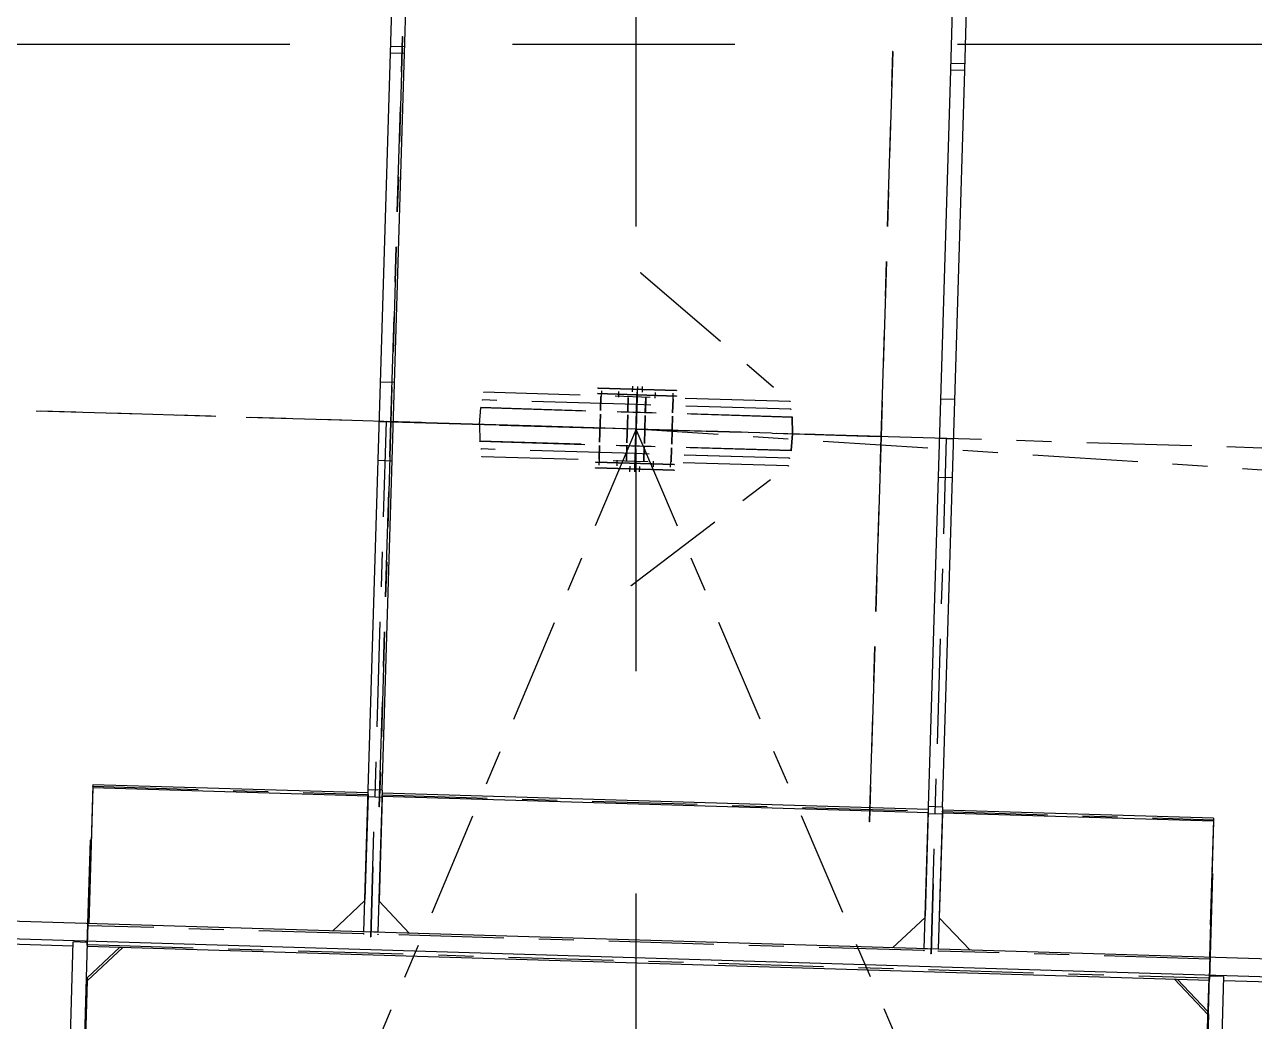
# Model space of a CAD drawing. Header units: millimetres. Extents: x 2368 to 8313, y 7493 to 11698.
# Drawn here: x 5527.13 to 5562.24, y 11443.61 to 11472.08 of the extents above; entities that cross this region are included whole.
import ezdxf

# ---------------------------------------------------------------- set-up
doc = ezdxf.new("R2010")
doc.units = ezdxf.units.MM
for name, pattern in [('CENTER', [50.8, 31.75, -6.35, 6.35, -6.35]), ('XKITLINE00', [0]), ('XKITLINE02', [4, 2, -2]), ('XKITLINE03', [6, 3, -1, 1, -1])]:
    doc.linetypes.add(name, pattern=pattern)

msp = doc.modelspace()

# ---------------------------------------------------------------- linework, layer by layer
at = {"color": 6, "linetype": 'CENTER'}
for p, q in [((5544.5882, 10907.5139), (5544.5882, 11495.735)), ((3369.36, 11471.5205), (7066.504, 11471.5205))]:
    msp.add_line(p, q, dxfattribs=at)
at = {"color": 8, "linetype": 'XKITLINE00'}
for p, q in [((5537.5778, 11471.2635), (5537.7005, 11475.3265)), ((5537.9777, 11471.2514), (5538.1003, 11475.3144)), ((5553.5706, 11470.7806), (5553.6932, 11474.8436)), ((5553.9704, 11470.7686), (5554.093, 11474.8316)), ((5536.9428, 11450.2292), (5537.5778, 11471.2635)), ((5537.3426, 11450.2172), (5537.9777, 11471.2514)), ((5537.9777, 11471.2514), (5537.5778, 11471.2635)), ((5552.9355, 11449.7464), (5553.5705, 11470.7806)), ((5553.3353, 11449.7343), (5553.9704, 11470.7686)), ((5553.9704, 11470.7686), (5553.5706, 11470.7806)), ((5537.6939, 11461.8543), (5537.2941, 11461.8664)), ((5553.6866, 11461.3715), (5553.2868, 11461.3835)), ((5537.6601, 11460.7343), (5537.2603, 11460.7464)), ((5553.6528, 11460.2514), (5553.253, 11460.2635)), ((5537.6263, 11459.6143), (5537.2265, 11459.6263)), ((5553.619, 11459.1314), (5553.2192, 11459.1435)), ((5589.9959, 11444.5609), (5256.148, 11454.6405)), ((5528.5196, 11445.7633), (5256.1283, 11453.9875)), ((5589.9807, 11444.0563), (5256.1328, 11454.1359)), ((5529.085, 11450.3719), (5528.9652, 11446.4036)), ((5529.0864, 11450.2816), (5528.9693, 11446.4034)), ((5529.085, 11450.3719), (5529.0864, 11450.2816)), ((5536.9364, 11450.1378), (5529.085, 11450.3719)), ((5536.9373, 11450.0475), (5529.0864, 11450.2816)), ((5536.8201, 11446.1662), (5536.9428, 11450.2292)), ((5537.3426, 11450.2172), (5536.9428, 11450.2292)), ((5537.3426, 11450.2172), (5537.22, 11446.1586)), ((5552.929, 11449.6609), (5537.3398, 11450.1258)), ((5537.3409, 11450.0355), (5537.2508, 11447.0491)), ((5552.9302, 11449.5706), (5537.3409, 11450.0355)), ((5552.8128, 11445.6834), (5552.9355, 11449.7464)), ((5553.3353, 11449.7343), (5552.9355, 11449.7464)), ((5553.3353, 11449.7343), (5553.2128, 11445.6758)), ((5553.3335, 11449.5586), (5553.2434, 11446.5722)), ((5561.0705, 11449.4181), (5553.3327, 11449.6489)), ((5561.0719, 11449.3278), (5553.3335, 11449.5586)), ((5561.0705, 11449.4181), (5561.0719, 11449.3278)), ((5561.0719, 11449.3278), (5560.9545, 11445.4377)), ((5536.8471, 11447.0606), (5535.9226, 11446.1935)), ((5537.2508, 11447.0491), (5538.1226, 11446.1271)), ((5552.84, 11446.5839), (5551.9091, 11445.7108)), ((5553.2434, 11446.5722), (5554.121, 11445.6441)), ((5528.3389, 11439.781), (5528.5231, 11445.8815)), ((5528.9229, 11445.8694), (5528.5231, 11445.8815)), ((5528.9229, 11445.8694), (5528.7454, 11439.9882)), ((5537.22, 11446.1586), (5536.8202, 11446.1707)), ((5537.22, 11446.1586), (5537.2199, 11446.1542)), ((5529.8422, 11445.7234), (5528.9185, 11444.857)), ((5560.9548, 11444.784), (5528.9194, 11445.7513)), ((5529.9369, 11445.7205), (5528.9199, 11444.7667)), ((5553.2128, 11445.6758), (5552.8129, 11445.6878)), ((5553.2128, 11445.6758), (5553.2126, 11445.6713)), ((5528.9184, 11444.857), (5528.7682, 11439.8797)), ((5528.9185, 11444.857), (5528.7682, 11439.8797)), ((5528.9185, 11444.857), (5528.9199, 11444.7667)), ((5559.9588, 11444.8141), (5560.9054, 11443.813)), ((5560.0452, 11444.8115), (5560.904, 11443.9033)), ((5560.7741, 11438.8017), (5560.9583, 11444.9022)), ((5561.3582, 11444.8901), (5560.9583, 11444.9022)), ((5561.3582, 11444.8901), (5561.1806, 11439.0089)), ((5528.9199, 11444.7667), (5528.7696, 11439.7894)), ((5589.9762, 11443.9078), (5561.3546, 11444.772)), ((5560.9054, 11443.813), (5560.7551, 11438.8356)), ((5560.904, 11443.9033), (5560.9054, 11443.813))]:
    msp.add_line(p, q, dxfattribs=at)
at = {"color": 3, "linetype": 'XKITLINE02'}
for p, q in [((5537.5837, 11471.4615), (5537.9836, 11471.4494)), ((5553.5765, 11470.9786), (5553.9763, 11470.9666)), ((5544.4851, 11461.7488), (5544.4803, 11461.5888)), ((5544.625, 11461.7445), (5544.6202, 11461.5846)), ((5544.765, 11461.7403), (5544.7601, 11461.5804)), ((5543.5737, 11461.0559), (5543.5858, 11461.4558)), ((5543.5858, 11461.4558), (5543.5738, 11461.0559)), ((5543.6007, 11461.6154), (5543.5958, 11461.4555)), ((5544.0956, 11461.4404), (5544.1004, 11461.6003)), ((5544.3655, 11461.4322), (5544.3534, 11461.0324)), ((5544.3534, 11461.0324), (5544.3654, 11461.4322)), ((5544.6154, 11461.4247), (5544.561, 11459.6255)), ((5544.561, 11459.6255), (5544.6153, 11461.4247)), ((5544.6032, 11461.0249), (5544.6153, 11461.4247)), ((5544.6154, 11461.4247), (5544.6033, 11461.0249)), ((5544.6153, 11461.4247), (5544.6201, 11461.5846)), ((5544.6202, 11461.5846), (5544.6154, 11461.4247)), ((5544.8531, 11461.0173), (5544.8652, 11461.4171)), ((5544.8653, 11461.4171), (5544.8532, 11461.0173)), ((5545.1351, 11461.409), (5545.1399, 11461.5689)), ((5545.6449, 11461.3936), (5545.6328, 11460.9938)), ((5545.6328, 11460.9938), (5545.6449, 11461.3936)), ((5545.6397, 11461.5538), (5545.6349, 11461.3939)), ((5543.5707, 11460.956), (5543.5466, 11460.1564)), ((5543.5466, 11460.1564), (5543.5707, 11460.956)), ((5544.3504, 11460.9325), (5544.3262, 11460.1328)), ((5544.3262, 11460.1328), (5544.3503, 11460.9325)), ((5544.6003, 11460.9249), (5544.5761, 11460.1253)), ((5544.5761, 11460.1253), (5544.6002, 11460.9249)), ((5537.2602, 11460.7464), (5537.66, 11460.7343)), ((5544.8502, 11460.9174), (5544.826, 11460.1177)), ((5544.826, 11460.1177), (5544.8501, 11460.9174)), ((5545.6056, 11460.0942), (5545.6298, 11460.8938)), ((5545.6298, 11460.8938), (5545.6057, 11460.0942)), ((5553.2529, 11460.2635), (5553.6528, 11460.2514)), ((5543.5436, 11460.0564), (5543.5315, 11459.6566)), ((5543.5315, 11459.6566), (5543.5435, 11460.0564)), ((5544.3111, 11459.633), (5544.3232, 11460.0329)), ((5544.3232, 11460.0329), (5544.3112, 11459.633)), ((5544.5731, 11460.0253), (5544.561, 11459.6255)), ((5544.561, 11459.6255), (5544.5731, 11460.0253)), ((5544.823, 11460.0178), (5544.8109, 11459.618)), ((5544.8109, 11459.618), (5544.823, 11460.0178)), ((5545.5905, 11459.5944), (5545.6026, 11459.9942)), ((5545.6026, 11459.9942), (5545.5906, 11459.5944)), ((5543.5366, 11459.4964), (5543.5415, 11459.6563)), ((5544.0413, 11459.6412), (5544.0365, 11459.4813)), ((5544.561, 11459.6255), (5544.5562, 11459.4656)), ((5544.5562, 11459.4656), (5544.561, 11459.6255)), ((5545.0808, 11459.6098), (5545.076, 11459.4499)), ((5545.5757, 11459.4348), (5545.5805, 11459.5947)), ((5544.4114, 11459.3099), (5544.4162, 11459.4698)), ((5544.5513, 11459.3056), (5544.5562, 11459.4656)), ((5544.6913, 11459.3014), (5544.6961, 11459.4613)), ((5536.9367, 11450.0313), (5537.3365, 11450.0192)), ((5552.9294, 11449.5484), (5553.3292, 11449.5363))]:
    msp.add_line(p, q, dxfattribs=at)
at = {"color": 3, "linetype": 'XKITLINE00'}
for p, q in [((5537.5838, 11471.4615), (5537.9836, 11471.4494)), ((5553.5765, 11470.9786), (5553.9764, 11470.9666)), ((5537.2603, 11460.7464), (5537.6601, 11460.7343)), ((5553.253, 11460.2635), (5553.6528, 11460.2514)), ((5536.9368, 11450.0313), (5537.3366, 11450.0192)), ((5552.9295, 11449.5484), (5553.3293, 11449.5363))]:
    msp.add_line(p, q, dxfattribs=at)
at = {"color": 8, "linetype": 'XKITLINE03'}
for p, q in [((5537.5913, 11460.7363), (5537.9233, 11471.7313)), ((5537.9233, 11471.7313), (5537.5913, 11460.7363)), ((5537.9234, 11471.7313), (5537.5914, 11460.7363)), ((5537.9233, 11471.7313), (5537.9233, 11471.7313)), ((5537.9234, 11471.7313), (5537.9234, 11471.7313)), ((5551.917, 11471.3088), (5551.585, 11460.3138)), ((5551.585, 11460.3138), (5551.9169, 11471.3088)), ((5551.9169, 11471.3088), (5551.585, 11460.3138)), ((5551.9169, 11471.3088), (5551.9169, 11471.3088)), ((5551.917, 11471.3088), (5551.917, 11471.3088)), ((5590.436, 11459.1409), (5256.5881, 11469.2205)), ((5590.4361, 11459.1409), (5256.5882, 11469.2205)), ((5544.5882, 11460.5251), (5380.5882, 11465.4767)), ((5544.7231, 11464.9931), (5548.9881, 11461.3127)), ((5544.7231, 11464.9931), (5548.9881, 11461.3127)), ((5545.7421, 11461.6308), (5543.5031, 11461.6984)), ((5543.5031, 11461.6984), (5543.5031, 11461.6984)), ((5543.5031, 11461.6984), (5545.7421, 11461.6308)), ((5544.6093, 11461.2248), (5540.2113, 11461.3576)), ((5540.2113, 11461.3576), (5540.2113, 11461.3576)), ((5544.6093, 11461.2248), (5540.2113, 11461.3576)), ((5540.2113, 11461.3576), (5540.2113, 11461.3576)), ((5548.9881, 11461.3127), (5540.2437, 11461.5767)), ((5548.9881, 11461.3127), (5540.2438, 11461.5767)), ((5545.7372, 11461.4708), (5543.4982, 11461.5384)), ((5543.4982, 11461.5384), (5543.4982, 11461.5384)), ((5543.4982, 11461.5384), (5545.7372, 11461.4708)), ((5545.7373, 11461.4708), (5543.4983, 11461.5384)), ((5543.4983, 11461.5384), (5543.4983, 11461.5384)), ((5543.4983, 11461.5384), (5545.7373, 11461.4708)), ((5544.561, 11459.6255), (5544.6154, 11461.4247)), ((5544.6153, 11461.4247), (5544.561, 11459.6255)), ((5540.1202, 11460.66), (5540.1607, 11461.139)), ((5549.0446, 11460.8708), (5540.1605, 11461.139)), ((5540.1607, 11461.139), (5549.0446, 11460.8708)), ((5549.0073, 11461.092), (5544.6093, 11461.2248)), ((5549.0073, 11461.092), (5544.6093, 11461.2248)), ((5549.0073, 11461.092), (5549.0073, 11461.092)), ((5549.0073, 11461.092), (5549.0073, 11461.092)), ((5537.0159, 11446.027), (5537.4601, 11460.7403)), ((5537.016, 11446.027), (5537.4602, 11460.7403)), ((5537.5914, 11460.7363), (5537.2594, 11449.7414)), ((5537.2594, 11449.7414), (5537.5914, 11460.7363)), ((5537.2594, 11449.7414), (5537.5913, 11460.7363)), ((5551.585, 11460.3138), (5537.5913, 11460.7363)), ((5537.5913, 11460.7363), (5537.5913, 11460.7363)), ((5537.5913, 11460.7363), (5540.6868, 11460.6429)), ((5551.585, 11460.3138), (5537.5914, 11460.7363)), ((5537.5914, 11460.7363), (5537.5914, 11460.7363)), ((5537.5914, 11460.7363), (5540.6868, 11460.6429)), ((5540.1202, 11460.66), (5540.1317, 11460.1794)), ((5540.6868, 11460.6429), (5544.5882, 11460.5251)), ((5540.6868, 11460.6429), (5544.5882, 11460.5251)), ((5549.0446, 11460.8708), (5549.0562, 11460.3902)), ((5549.0561, 11460.3902), (5549.0446, 11460.8708)), ((5544.5881, 11460.5251), (5380.5882, 11072.0118)), ((5544.5882, 11460.5251), (5380.5882, 11072.0118)), ((5708.5882, 11077.119), (5544.5881, 11460.5251)), ((5544.5882, 11460.5251), (5544.5881, 11460.5251)), ((5708.5882, 11077.119), (5544.5882, 11460.5251)), ((5708.5882, 11449.8009), (5544.5882, 11460.5251)), ((5544.5882, 11460.5251), (5548.4896, 11460.4073)), ((5544.5882, 11460.5251), (5548.4895, 11460.4073)), ((5548.4895, 11460.4073), (5551.585, 11460.3138)), ((5548.4896, 11460.4073), (5551.585, 11460.3138)), ((5549.0562, 11460.3902), (5549.0156, 11459.9112)), ((5549.0156, 11459.9112), (5549.0561, 11460.3902)), ((5551.253, 11449.3189), (5551.585, 11460.3138)), ((5551.585, 11460.3138), (5551.2531, 11449.3189)), ((5551.2531, 11449.3189), (5551.585, 11460.3138)), ((5553.0086, 11445.5442), (5553.4529, 11460.2575)), ((5553.0087, 11445.5442), (5553.4529, 11460.2575)), ((5549.0156, 11459.9112), (5540.1316, 11460.1795)), ((5540.1317, 11460.1794), (5549.0156, 11459.9112)), ((5544.567, 11459.8254), (5540.169, 11459.9582)), ((5540.169, 11459.9582), (5540.169, 11459.9582)), ((5544.5671, 11459.8254), (5540.1691, 11459.9582)), ((5540.1691, 11459.9582), (5540.1691, 11459.9582)), ((5548.9326, 11459.4735), (5540.1882, 11459.7375)), ((5548.9325, 11459.4735), (5540.1882, 11459.7375)), ((5545.6781, 11459.5117), (5543.4391, 11459.5793)), ((5543.4391, 11459.5793), (5543.4391, 11459.5793)), ((5543.4391, 11459.5793), (5545.6781, 11459.5117)), ((5545.6781, 11459.5117), (5543.4391, 11459.5793)), ((5543.4391, 11459.5793), (5543.4391, 11459.5793)), ((5543.4391, 11459.5793), (5545.6781, 11459.5117)), ((5548.965, 11459.6926), (5544.567, 11459.8254)), ((5548.9651, 11459.6926), (5544.5671, 11459.8254)), ((5548.965, 11459.6926), (5548.965, 11459.6926)), ((5548.9651, 11459.6926), (5548.9651, 11459.6926)), ((5545.6732, 11459.3518), (5543.4343, 11459.4194)), ((5543.4343, 11459.4194), (5543.4343, 11459.4194)), ((5543.4343, 11459.4194), (5545.6732, 11459.3518)), ((5544.4533, 11456.0571), (5548.9326, 11459.4735)), ((5544.4533, 11456.0571), (5548.9325, 11459.4735)), ((5529.0856, 11450.3268), (5536.937, 11450.0926)), ((5529.0857, 11450.3268), (5536.9371, 11450.0926)), ((5536.937, 11450.0926), (5536.8168, 11446.1108)), ((5536.9371, 11450.0926), (5536.8169, 11446.1108)), ((5537.3401, 11450.0806), (5552.9297, 11449.6158)), ((5537.3402, 11450.0806), (5552.9297, 11449.6158)), ((5537.2594, 11449.7414), (5537.2594, 11449.7414)), ((5537.2594, 11449.7414), (5537.2594, 11449.7414)), ((5552.9297, 11449.6158), (5552.8094, 11445.6339)), ((5552.9297, 11449.6158), (5552.8095, 11445.6339)), ((5553.3328, 11449.6037), (5561.0712, 11449.373)), ((5553.3328, 11449.6037), (5561.0711, 11449.373)), ((5561.0711, 11449.373), (5560.9509, 11445.3911)), ((5561.0712, 11449.373), (5560.951, 11445.3911)), ((5551.253, 11449.3189), (5551.253, 11449.3189)), ((5551.2531, 11449.3189), (5551.2531, 11449.3189)), ((5529.011, 11448.7874), (5528.8307, 11442.8156)), ((5529.011, 11448.7874), (5528.8307, 11442.8156)), ((5528.9206, 11445.7961), (5529.011, 11448.7874)), ((5528.9207, 11445.7961), (5529.011, 11448.7874)), ((5537.0762, 11448.0257), (5537.0159, 11446.027)), ((5537.0764, 11448.0266), (5537.016, 11446.027)), ((5561.0464, 11447.8202), (5560.8661, 11441.8484)), ((5561.0464, 11447.8202), (5560.8661, 11441.8484)), ((5560.956, 11444.8289), (5561.0464, 11447.8202)), ((5560.9561, 11444.8289), (5561.0464, 11447.8202)), ((5553.069, 11447.5428), (5553.0086, 11445.5442)), ((5553.0691, 11447.5437), (5553.0087, 11445.5442)), ((5528.9397, 11446.4285), (5528.9206, 11445.7961)), ((5528.9398, 11446.4286), (5528.9207, 11445.7961)), ((5536.8168, 11446.1108), (5528.9654, 11446.3449)), ((5536.8169, 11446.1108), (5528.9655, 11446.3449)), ((5552.8094, 11445.6339), (5537.2199, 11446.0988)), ((5552.8095, 11445.6339), (5537.22, 11446.0988)), ((5528.9492, 11445.8073), (5560.9347, 11444.8536)), ((5528.9493, 11445.8073), (5560.9348, 11444.8536)), ((5560.9509, 11445.3911), (5553.2125, 11445.6219)), ((5560.951, 11445.3911), (5553.2126, 11445.6219)), ((5560.9751, 11445.4612), (5560.956, 11444.8289)), ((5560.9752, 11445.4614), (5560.9561, 11444.8289)), ((5560.9347, 11444.8536), (5560.7544, 11438.8808)), ((5560.9348, 11444.8536), (5560.7544, 11438.8808))]:
    msp.add_line(p, q, dxfattribs=at)
at = {"color": 8, "linetype": 'XKITLINE00'}
for centre in [(5537.9233, 11471.7313), (5537.9233, 11471.7313), (5537.9233, 11471.7313), (5537.9234, 11471.7313), (5537.9234, 11471.7313), (5551.9169, 11471.3088), (5551.9169, 11471.3088), (5551.9169, 11471.3088), (5551.917, 11471.3088), (5551.917, 11471.3088), (5544.7231, 11464.9931), (5544.7231, 11464.9931), (5543.5031, 11461.6984), (5543.5031, 11461.6984), (5543.5031, 11461.6984), (5545.7421, 11461.6308), (5545.7421, 11461.6308), (5540.2113, 11461.3576), (5540.2113, 11461.3576), (5540.2113, 11461.3576), (5540.2113, 11461.3576), (5540.2437, 11461.5767), (5540.2438, 11461.5767), (5543.4982, 11461.5384), (5543.4982, 11461.5384), (5543.4982, 11461.5384), (5543.4983, 11461.5384), (5543.4983, 11461.5384), (5543.4983, 11461.5384), (5544.6153, 11461.4247), (5544.6154, 11461.4247), (5545.7372, 11461.4708), (5545.7372, 11461.4708), (5545.7373, 11461.4708), (5545.7373, 11461.4708), (5548.9881, 11461.3127), (5548.9881, 11461.3127), (5548.9881, 11461.3127), (5548.9881, 11461.3127), (5540.1605, 11461.139), (5540.1607, 11461.139), (5540.1607, 11461.139), (5544.6093, 11461.2248), (5544.6093, 11461.2248), (5544.6093, 11461.2248), (5544.6093, 11461.2248), (5549.0073, 11461.092), (5549.0073, 11461.092), (5549.0073, 11461.092), (5549.0073, 11461.092), (5537.4601, 11460.7403), (5537.4602, 11460.7403), (5537.5913, 11460.7363), (5537.5913, 11460.7363), (5537.5913, 11460.7363), (5537.5913, 11460.7363), (5537.5913, 11460.7363), (5537.5913, 11460.7363), (5537.5914, 11460.7363), (5537.5914, 11460.7363), (5537.5914, 11460.7363), (5537.5914, 11460.7363), (5537.5914, 11460.7363), (5537.5914, 11460.7363), (5540.1202, 11460.66), (5540.1202, 11460.66), (5540.6868, 11460.6429), (5540.6868, 11460.6429), (5540.6868, 11460.6429), (5540.6868, 11460.6429), (5549.0446, 11460.8708), (5549.0446, 11460.8708), (5549.0446, 11460.8708), (5549.0446, 11460.8708), (5544.5881, 11460.5251), (5544.5881, 11460.5251), (5544.5882, 11460.5251), (5544.5882, 11460.5251), (5544.5882, 11460.5251), (5544.5882, 11460.5251), (5544.5882, 11460.5251), (5544.5882, 11460.5251), (5544.5882, 11460.5251), (5544.5882, 11460.5251), (5544.5882, 11460.5251), (5548.4895, 11460.4073), (5548.4895, 11460.4073), (5548.4896, 11460.4073), (5548.4896, 11460.4073), (5549.0561, 11460.3902), (5549.0561, 11460.3902), (5549.0562, 11460.3902), (5549.0562, 11460.3902), (5551.585, 11460.3138), (5551.585, 11460.3138), (5551.585, 11460.3138), (5551.585, 11460.3138), (5551.585, 11460.3138), (5551.585, 11460.3138), (5551.585, 11460.3138), (5551.585, 11460.3138), (5551.585, 11460.3138), (5551.585, 11460.3138), (5553.4529, 11460.2575), (5553.4529, 11460.2575), (5540.1316, 11460.1795), (5540.1317, 11460.1794), (5540.1317, 11460.1794), (5540.169, 11459.9582), (5540.169, 11459.9582), (5540.1691, 11459.9582), (5540.1691, 11459.9582), (5549.0156, 11459.9112), (5549.0156, 11459.9112), (5549.0156, 11459.9112), (5549.0156, 11459.9112), (5540.1882, 11459.7375), (5540.1882, 11459.7375), (5543.4391, 11459.5793), (5543.4391, 11459.5793), (5543.4391, 11459.5793), (5543.4391, 11459.5793), (5543.4391, 11459.5793), (5543.4391, 11459.5793), (5544.561, 11459.6255), (5544.561, 11459.6255), (5544.567, 11459.8254), (5544.567, 11459.8254), (5544.5671, 11459.8254), (5544.5671, 11459.8254), (5548.965, 11459.6926), (5548.965, 11459.6926), (5548.9651, 11459.6926), (5548.9651, 11459.6926), (5543.4343, 11459.4194), (5543.4343, 11459.4194), (5543.4343, 11459.4194), (5545.6732, 11459.3518), (5545.6732, 11459.3518), (5545.6781, 11459.5117), (5545.6781, 11459.5117), (5545.6781, 11459.5117), (5545.6781, 11459.5117), (5548.9325, 11459.4735), (5548.9325, 11459.4735), (5548.9326, 11459.4735), (5548.9326, 11459.4735), (5544.4533, 11456.0571), (5544.4533, 11456.0571), (5529.0856, 11450.3268), (5529.0857, 11450.3268), (5536.937, 11450.0926), (5536.937, 11450.0926), (5536.9371, 11450.0926), (5536.9371, 11450.0926), (5537.3401, 11450.0806), (5537.3402, 11450.0806), (5537.2594, 11449.7414), (5537.2594, 11449.7414), (5537.2594, 11449.7414), (5537.2594, 11449.7414), (5537.2594, 11449.7414), (5552.9297, 11449.6158), (5552.9297, 11449.6158), (5552.9297, 11449.6158), (5552.9297, 11449.6158), (5553.3328, 11449.6037), (5553.3328, 11449.6037), (5561.0711, 11449.373), (5561.0711, 11449.373), (5561.0712, 11449.373), (5561.0712, 11449.373), (5551.253, 11449.3189), (5551.253, 11449.3189), (5551.2531, 11449.3189), (5551.2531, 11449.3189), (5551.2531, 11449.3189), (5529.011, 11448.7874), (5529.011, 11448.7874), (5529.011, 11448.7874), (5529.011, 11448.7874), (5561.0464, 11447.8202), (5561.0464, 11447.8202), (5561.0464, 11447.8202), (5561.0464, 11447.8202), (5528.9654, 11446.3449), (5528.9655, 11446.3449), (5536.8168, 11446.1108), (5536.8168, 11446.1108), (5536.8169, 11446.1108), (5536.8169, 11446.1108), (5537.0159, 11446.027), (5537.0159, 11446.027), (5537.016, 11446.027), (5537.016, 11446.027), (5537.2199, 11446.0988), (5537.22, 11446.0988), (5528.9206, 11445.7961), (5528.9206, 11445.7961), (5528.9207, 11445.7961), (5528.9207, 11445.7961), (5528.9492, 11445.8073), (5528.9493, 11445.8073), (5552.8094, 11445.6339), (5552.8094, 11445.6339), (5552.8095, 11445.6339), (5552.8095, 11445.6339), (5553.0086, 11445.5442), (5553.0086, 11445.5442), (5553.0087, 11445.5442), (5553.0087, 11445.5442), (5553.2125, 11445.6219), (5553.2126, 11445.6219), (5560.9509, 11445.3911), (5560.9509, 11445.3911), (5560.951, 11445.3911), (5560.951, 11445.3911), (5560.9347, 11444.8536), (5560.9347, 11444.8536), (5560.9348, 11444.8536), (5560.9348, 11444.8536), (5560.956, 11444.8289), (5560.956, 11444.8289), (5560.9561, 11444.8289), (5560.9561, 11444.8289)]:
    msp.add_circle(centre, 0.004, dxfattribs=at)

doc.saveas('drawing.dxf')
